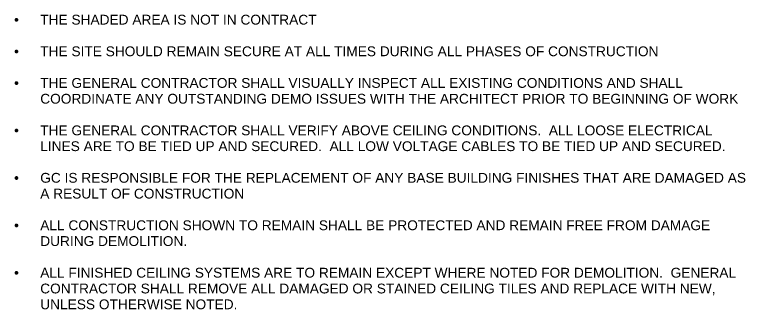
# Model space of a CAD drawing. Header units: inches. Extents: x 81 to 3222, y -575 to 685.
# Drawn here: x 81.04 to 88.03, y 88.71 to 91.52 of the extents above; entities that cross this region are included whole.
import ezdxf

# ---------------------------------------------------------------- set-up
doc = ezdxf.new("R2010")
doc.units = ezdxf.units.IN
doc.header["$MEASUREMENT"] = 0
doc.layers.add('G-ANNO-TEXT', color=231, linetype='Continuous', lineweight=9)
doc.styles.add('Arial_1', font='arial.ttf', dxfattribs={"height": 0.09375})

msp = doc.modelspace()

# ---------------------------------------------------------------- texts
at = {"layer": 'G-ANNO-TEXT', "color": 7, "attachment_point": 1, "style": 'Arial_1'}
for s, insert, char_height, width in [('THE SHADED AREA IS NOT IN CONTRACT', (81.2858, 91.5216), 0.09375, 3.241469), ('•', (81.0358, 91.5216), 0.0937, 0.303), ('THE SITE SHOULD REMAIN SECURE AT ALL TIMES DURING ALL PHASES OF CONSTRUCTION', (81.2858, 91.2195), 0.09375, 7.24675), ('•', (81.0358, 91.2195), 0.0937, 0.303), ('•', (81.0358, 90.9174), 0.0937, 0.303), ('THE GENERAL CONTRACTOR SHALL VISUALLY INSPECT ALL EXISTING CONDITIONS AND SHALL ', (81.2858, 90.9174), 0.09375, 7.562375), ('COORDINATE ANY OUTSTANDING DEMO ISSUES WITH THE ARCHITECT PRIOR TO BEGINNING OF WORK', (81.2858, 90.7663), 0.09375, 8.193625), ('THE GENERAL CONTRACTOR SHALL VERIFY ABOVE CEILING CONDITIONS.  ALL LOOSE ELECTRICAL ', (81.2858, 90.4643), 0.09375, 7.915875), ('•', (81.0358, 90.4643), 0.0937, 0.303), ('LINES ARE TO BE TIED UP AND SECURED.  ALL LOW VOLTAGE CABLES TO BE TIED UP AND SECURED.', (81.2858, 90.3132), 0.09375, 8.038969), ('•', (81.0358, 90.0111), 0.0937, 0.303), ('GC IS RESPONSIBLE FOR THE REPLACEMENT OF ANY BASE BUILDING FINISHES THAT ARE DAMAGED AS ', (81.2858, 90.0111), 0.09375, 8.294625), ('A RESULT OF CONSTRUCTION', (81.2858, 89.8601), 0.09375, 2.395594), ('ALL CONSTRUCTION SHOWN TO REMAIN SHALL BE PROTECTED AND REMAIN FREE FROM DAMAGE ', (81.2858, 89.558), 0.09375, 7.919031), ('•', (81.0358, 89.558), 0.0937, 0.303), ('DURING DEMOLITION.', (81.2858, 89.407), 0.09375, 1.720156), ('•', (81.0358, 89.1049), 0.0937, 0.303), ('ALL FINISHED CEILING SYSTEMS ARE TO REMAIN EXCEPT WHERE NOTED FOR DEMOLITION.  GENERAL ', (81.2858, 89.1049), 0.09375, 8.196781), ('CONTRACTOR SHALL REMOVE ALL DAMAGED OR STAINED CEILING TILES AND REPLACE WITH NEW, ', (81.2858, 88.9538), 0.09375, 7.972687), ('UNLESS OTHERWISE NOTED.', (81.2858, 88.8028), 0.09375, 2.319844)]:
    msp.add_mtext(s, dxfattribs=dict(at, insert=insert, char_height=char_height, width=width))

doc.saveas('drawing.dxf')
